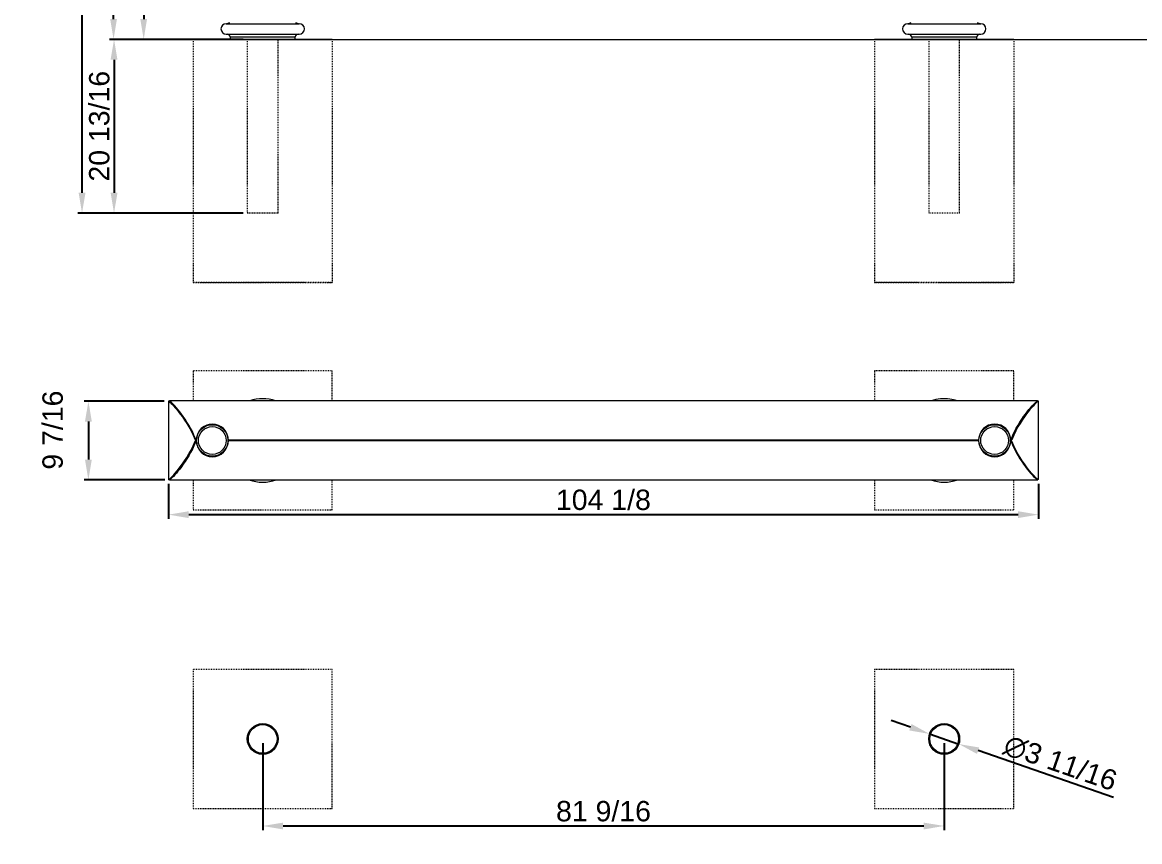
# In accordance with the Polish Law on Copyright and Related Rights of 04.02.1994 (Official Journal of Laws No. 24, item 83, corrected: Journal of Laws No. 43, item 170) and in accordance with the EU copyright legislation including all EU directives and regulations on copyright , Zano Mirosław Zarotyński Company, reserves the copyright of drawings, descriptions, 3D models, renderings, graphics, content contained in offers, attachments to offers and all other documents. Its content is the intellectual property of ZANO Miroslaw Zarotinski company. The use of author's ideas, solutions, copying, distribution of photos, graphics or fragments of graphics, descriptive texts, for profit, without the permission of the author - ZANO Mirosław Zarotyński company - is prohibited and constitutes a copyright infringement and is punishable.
# Model space of a CAD drawing. Header units: inches. Extents: x -21 to 276, y -3 to 201.
# Drawn here: x -20.8 to 112.9, y -2.8 to 95.3 of the extents above; entities that cross this region are included whole.
import ezdxf

# ---------------------------------------------------------------- set-up
doc = ezdxf.new("R2010")
doc.units = ezdxf.units.IN
doc.linetypes.add('HIDDEN', pattern=[1.905, 1.27, -0.635])
for name, color, linetype, lineweight in [('ZANO_R', 7, 'Continuous', 0), ('ZANO_R_przerywana', 250, 'HIDDEN', 0), ('ZANO_W', 1, 'Continuous', 0)]:
    doc.layers.add(name, color=color, linetype=linetype, lineweight=lineweight)
doc.styles.get("Standard").update_dxf_attribs({"font": 'arial.ttf'})
doc.dimstyles.new('amerykanie', dxfattribs={"dimtxt": 50, "dimasz": 50, "dimexe": 0.5, "dimexo": 0.5, "dimgap": 1, "dimtad": 1, "dimdec": 0, "dimzin": 0, "dimlunit": 5, "dimtxsty": 'Standard', "dimcen": 0.09, "dimclrd": 1, "dimclre": 1, "dimclrt": 1, "dimazin": 0, "dimtfac": 1, "dimtdec": 0, "dimtmove": 0, "dimatfit": 3, "dimfxl": 1, "dimtzin": 0, "dimarcsym": 1})

# ---------------------------------------------------------------- blocks, each defined once
blk = doc.blocks.new('*D369')
at = {"layer": 'ZANO_W', "color": 1, "lineweight": -2}
for p, q in [((-0.44, 114.49), (-6.8, 114.49)), ((-6.3, 112.05), (-6.3, 95.7)), ((3.55, 93.26), (-6.8, 93.26))]:
    blk.add_line(p, q, dxfattribs=at)
at = {"layer": 'ZANO_W', "color": 1}
for points in [[(-5.9, 112.05), (-6.71, 112.05), (-6.3, 114.49)], [(-6.71, 95.7), (-5.9, 95.7), (-6.3, 93.26)]]:
    blk.add_solid(points, dxfattribs=at)
at = {"layer": 'ZANO_W', "color": 1, "insert": (-8.06, 103.87), "char_height": 2.438, "attachment_point": 5, "rotation": 90}
blk.add_mtext('21 1/4', dxfattribs=at)
blk = doc.blocks.new('*D370')
at = {"layer": 'ZANO_W', "color": 1, "lineweight": -2}
for p, q in [((5.59, 93.26), (-10.35, 93.26)), ((-9.85, 90.83), (-9.85, 74.89)), ((5.59, 72.45), (-10.35, 72.45))]:
    blk.add_line(p, q, dxfattribs=at)
at = {"layer": 'ZANO_W', "color": 1}
for points in [[(-9.44, 90.83), (-10.26, 90.83), (-9.85, 93.26)], [(-10.26, 74.89), (-9.44, 74.89), (-9.85, 72.45)]]:
    blk.add_solid(points, dxfattribs=at)
at = {"layer": 'ZANO_W', "color": 1, "insert": (-11.61, 82.86), "char_height": 2.438, "attachment_point": 5, "rotation": 90}
blk.add_mtext('20 13/16', dxfattribs=at)
blk = doc.blocks.new('*D371')
at = {"layer": 'ZANO_W', "color": 1, "lineweight": -2}
for p, q in [((1.37, 201.2), (-10.41, 201.2)), ((-9.91, 95.7), (-9.91, 198.76)), ((3.55, 93.26), (-10.41, 93.26))]:
    blk.add_line(p, q, dxfattribs=at)
at = {"layer": 'ZANO_W', "color": 1}
for points in [[(-9.5, 198.76), (-10.31, 198.76), (-9.91, 201.2)], [(-10.31, 95.7), (-9.5, 95.7), (-9.91, 93.26)]]:
    blk.add_solid(points, dxfattribs=at)
at = {"layer": 'ZANO_W', "color": 1, "insert": (-11.67, 147.23), "char_height": 2.438, "attachment_point": 5, "rotation": 90}
blk.add_mtext('107 15/16', dxfattribs=at)
blk = doc.blocks.new('*D372')
at = {"layer": 'ZANO_W', "color": 1, "lineweight": -2}
for p, q in [((1.35, 201.2), (-14.18, 201.2)), ((-13.68, 74.89), (-13.68, 198.76)), ((5.59, 72.45), (-14.18, 72.45))]:
    blk.add_line(p, q, dxfattribs=at)
at = {"layer": 'ZANO_W', "color": 1}
for points in [[(-13.27, 198.76), (-14.09, 198.76), (-13.68, 201.2)], [(-14.09, 74.89), (-13.27, 74.89), (-13.68, 72.45)]]:
    blk.add_solid(points, dxfattribs=at)
at = {"layer": 'ZANO_W', "color": 1, "insert": (-15.44, 136.82), "char_height": 2.438, "attachment_point": 5, "rotation": 90}
blk.add_mtext('128 3/4', dxfattribs=at)
blk = doc.blocks.new('*D374')
at = {"layer": 'ZANO_W', "color": 1, "lineweight": -2}
for p, q in [((-3.84, 49.93), (-13.42, 49.93)), ((-12.92, 47.49), (-12.92, 42.94)), ((-3.78, 40.5), (-13.42, 40.5))]:
    blk.add_line(p, q, dxfattribs=at)
at = {"layer": 'ZANO_W', "color": 1}
for points in [[(-12.51, 47.49), (-13.33, 47.49), (-12.92, 49.93)], [(-13.33, 42.94), (-12.51, 42.94), (-12.92, 40.5)]]:
    blk.add_solid(points, dxfattribs=at)
at = {"layer": 'ZANO_W', "color": 1, "insert": (-17.19, 46.47), "char_height": 2.438, "attachment_point": 5, "rotation": 90}
blk.add_mtext('9 7/16', dxfattribs=at)
blk = doc.blocks.new('*D375')
at = {"layer": 'ZANO_W', "color": 1, "lineweight": -2}
for p, q in [((-3.34, 40.05), (-3.34, 35.85)), ((100.79, 40.05), (100.79, 35.85)), ((-0.9, 36.35), (98.35, 36.35))]:
    blk.add_line(p, q, dxfattribs=at)
at = {"layer": 'ZANO_W', "color": 1}
for points in [[(-0.9, 36.76), (-0.9, 35.94), (-3.34, 36.35)], [(98.35, 35.94), (98.35, 36.76), (100.79, 36.35)]]:
    blk.add_solid(points, dxfattribs=at)
at = {"layer": 'ZANO_W', "color": 1, "insert": (48.72, 38.11), "char_height": 2.438, "attachment_point": 5}
blk.add_mtext('104 1/8', dxfattribs=at)
blk = doc.blocks.new('*D376')
at = {"layer": 'ZANO_W', "color": 1, "lineweight": -2}
for p, q in [((85.46, 10.89), (83.15, 11.69)), ((87.76, 10.09), (91.26, 8.88)), ((109.77, 2.48), (93.56, 8.09))]:
    blk.add_line(p, q, dxfattribs=at)
at = {"layer": 'ZANO_W', "color": 1}
for points in [[(85.32, 10.51), (85.59, 11.28), (87.76, 10.09)], [(93.69, 8.47), (93.43, 7.7), (91.26, 8.88)]]:
    blk.add_solid(points, dxfattribs=at)
at = {"layer": 'ZANO_W', "color": 1, "insert": (103.41, 6.59), "char_height": 2.438, "attachment_point": 5, "rotation": 340.9046}
blk.add_mtext('∅3 11/16', dxfattribs=at)
blk = doc.blocks.new('*D377')
at = {"layer": 'ZANO_W', "color": 1, "lineweight": -2}
for p, q in [((7.94, 8.99), (7.94, -1.43)), ((89.51, 8.99), (89.51, -1.43)), ((10.38, -0.93), (87.07, -0.93))]:
    blk.add_line(p, q, dxfattribs=at)
at = {"layer": 'ZANO_W', "color": 1}
for points in [[(10.38, -0.53), (10.38, -1.34), (7.94, -0.93)], [(87.07, -1.34), (87.07, -0.53), (89.51, -0.93)]]:
    blk.add_solid(points, dxfattribs=at)
at = {"layer": 'ZANO_W', "color": 1, "insert": (48.73, 0.83), "char_height": 2.438, "attachment_point": 5}
blk.add_mtext('81 9/16', dxfattribs=at)

msp = doc.modelspace()

# ---------------------------------------------------------------- linework, layer by layer
at = {"layer": 'ZANO_R'}
for p, q in [((3.57172, 95.13565), (12.31111, 95.13565)), ((85.13939, 95.13565), (93.87878, 95.13565)), ((3.57172, 93.88717), (12.31111, 93.88717)), ((85.13939, 93.88717), (93.87878, 93.88717)), ((-7.26753, 93.26293), (146.66066, 93.26293)), ((-0.38182, 93.26292), (16.26464, 93.26292)), ((16.26464, 93.26292), (-0.38182, 93.26292)), ((4.0503, 93.57504), (4.0503, 93.26292)), ((4.0503, 93.57504), (11.83252, 93.57504)), ((6.09157, 93.26292), (9.79125, 93.26292)), ((11.83252, 93.26292), (11.83252, 93.57504)), ((81.18585, 93.26292), (97.83232, 93.26292)), ((97.83232, 93.26292), (81.18585, 93.26292)), ((85.61797, 93.57504), (85.61797, 93.26292)), ((85.61797, 93.57504), (93.40019, 93.57504)), ((87.65924, 93.26292), (91.35892, 93.26292)), ((93.40019, 93.26292), (93.40019, 93.57504)), ((-3.33981, 49.74234), (-3.33981, 40.73763)), ((-3.33874, 49.93168), (-3.33874, 49.7389)), ((-3.33874, 49.93168), (-3.27969, 49.93168)), ((-3.28153, 49.97986), (-3.28153, 49.93168)), ((-3.28153, 49.97986), (-3.22325, 49.97986)), ((100.67097, 49.97993), (-3.22422, 49.97993)), ((100.67001, 49.97986), (100.72828, 49.97986)), ((100.78549, 49.93185), (100.72645, 49.93185)), ((100.72828, 49.97986), (100.72828, 49.93185)), ((100.78549, 49.73907), (100.78549, 49.93185)), ((100.78656, 40.7378), (100.78656, 49.74251)), ((-2.52602, 49.22736), (-2.50468, 49.22736)), ((-2.48873, 49.18723), (-2.46945, 49.18723)), ((99.9162, 49.18723), (99.93533, 49.18723)), ((99.95144, 49.22736), (99.97278, 49.22736)), ((2.41629, 47.08023), (2.31151, 47.08023)), ((95.13524, 47.08023), (95.02875, 47.08023)), ((-0.38182, 46.06348), (-0.38182, 45.96782)), ((97.83232, 45.9761), (97.83232, 46.0713)), ((-0.38182, 44.51215), (-0.38182, 44.41648)), ((-0.14684, 45.32261), (-0.10297, 45.32261)), ((-0.14684, 45.15736), (-0.10297, 45.15736)), ((-0.0988, 45.2897), (-0.0988, 45.19027)), ((-0.0988, 45.2897), (-0.05521, 45.2897)), ((-0.0988, 45.19027), (-0.05521, 45.19027)), ((-0.05751, 45.33523), (-0.05751, 45.31382)), ((-0.05751, 45.14474), (-0.05751, 45.16615)), ((-0.05521, 45.2897), (-0.05521, 45.19027)), ((-0.00914, 45.23998), (-0.00914, 45.30241)), ((-0.00914, 45.23998), (-0.00914, 45.17756)), ((0.00214, 45.43858), (-0.00772, 45.31382)), ((-0.00772, 45.31382), (-0.00772, 45.33523)), ((-0.00772, 45.16615), (-0.00772, 45.14474)), ((3.81812, 45.31382), (3.81812, 45.33523)), ((3.81812, 45.16615), (3.81812, 45.14474)), ((3.81954, 45.23998), (3.81954, 45.30241)), ((3.81954, 45.30241), (93.62721, 45.30241)), ((3.81954, 45.23998), (93.62721, 45.23998)), ((3.81954, 45.23998), (3.81954, 45.17756)), ((93.62721, 45.17756), (3.81954, 45.17756)), ((93.62721, 45.23998), (93.62721, 45.30241)), ((93.62721, 45.23998), (93.62721, 45.17756)), ((93.62864, 45.31382), (93.62864, 45.33523)), ((93.62864, 45.16615), (93.62864, 45.14474)), ((97.44461, 45.04139), (97.45448, 45.16615)), ((97.45448, 45.31382), (97.45448, 45.33523)), ((97.45448, 45.16615), (97.45448, 45.14474)), ((97.45589, 45.23998), (97.45589, 45.30241)), ((97.45589, 45.23998), (97.45589, 45.17756)), ((97.54555, 45.28987), (97.50196, 45.28987)), ((97.50196, 45.19044), (97.50196, 45.28987)), ((97.54555, 45.19044), (97.50196, 45.19044)), ((97.50426, 45.33523), (97.50426, 45.31382)), ((97.50426, 45.14474), (97.50426, 45.16615)), ((97.54555, 45.19044), (97.54555, 45.28987)), ((97.59359, 45.32278), (97.54973, 45.32278)), ((97.59359, 45.15753), (97.54973, 45.15753)), ((97.83232, 44.40867), (97.83232, 44.50421)), ((2.31151, 43.38056), (2.35358, 43.38056)), ((95.09566, 43.38056), (95.13524, 43.38056)), ((-3.33874, 40.74107), (-3.33874, 40.54829)), ((-3.33874, 40.54829), (-3.27969, 40.54829)), ((-3.28153, 40.50011), (-3.28153, 40.54829)), ((-3.22325, 40.50011), (-3.28153, 40.50011)), ((-3.22422, 40.50004), (100.67097, 40.50004)), ((-2.50468, 41.25261), (-2.52602, 41.25261)), ((-2.46945, 41.29274), (-2.48873, 41.29274)), ((99.93563, 41.29274), (99.9162, 41.29274)), ((99.97278, 41.25261), (99.95144, 41.25261)), ((100.72828, 40.50011), (100.67001, 40.50011)), ((100.78549, 40.54846), (100.72644, 40.54846)), ((100.72828, 40.50011), (100.72828, 40.54846)), ((100.78549, 40.54846), (100.78549, 40.74124))]:
    msp.add_line(p, q, dxfattribs=at)
at = {"layer": 'ZANO_R', "flags": 128}
for points in [[(-3.33874, 49.93168), (-3.32069, 49.92435), (-3.23459, 49.8737), (-3.12684, 49.78953), (-2.99908, 49.6734), (-2.85338, 49.52732), (-2.69121, 49.35279), (-2.51449, 49.15147), (-2.32522, 48.92503), (-2.12504, 48.67445), (-1.9164, 48.40147), (-1.66357, 48.05455), (-1.40455, 47.67862), (-1.14407, 47.27532), (-0.88686, 46.84629), (-0.63762, 46.39317), (-0.38188, 45.87462), (-0.26098, 45.60231), (-0.14684, 45.32261)], [(-0.05751, 45.33523), (-0.09997, 45.44646), (-0.28166, 45.88035), (-0.4786, 46.29559), (-0.68759, 46.69376), (-0.9032, 47.07132), (-1.12319, 47.42995), (-1.34473, 47.76938), (-1.5653, 48.08916), (-1.78252, 48.38863), (-1.99414, 48.6669), (-2.19875, 48.92379), (-2.39268, 49.15605), (-2.57537, 49.36403), (-2.74623, 49.54743), (-2.90114, 49.7019), (-3.01912, 49.80916), (-3.12199, 49.89177), (-3.21046, 49.94966), (-3.28153, 49.97986)], [(-3.01173, 49.73965), (-2.93761, 49.67183), (-2.79088, 49.52374), (-2.62795, 49.34712), (-2.44212, 49.1337), (-2.24201, 48.89182), (-2.0305, 48.62359), (-1.81046, 48.33111), (-1.58477, 48.0165), (-1.29182, 47.58424), (-0.99747, 47.11638), (-0.70926, 46.61509), (-0.43473, 46.08253), (-0.26275, 45.7097), (-0.10297, 45.32261)], [(-0.05751, 45.31382), (-0.09988, 45.42385), (-0.28114, 45.85297), (-0.47754, 46.26362), (-0.68592, 46.65736), (-0.90445, 47.03668), (-1.12825, 47.39797), (-1.44096, 47.86682), (-1.59713, 48.08786), (-1.75171, 48.29905), (-1.90667, 48.50364), (-2.0583, 48.69721), (-2.20637, 48.87997), (-2.3494, 49.05053), (-2.55527, 49.28495), (-2.74493, 49.48752), (-2.91745, 49.65727), (-3.01173, 49.73965)], [(97.50426, 45.33523), (97.54672, 45.44646), (97.72841, 45.88035), (97.92576, 46.29645), (98.13434, 46.69376), (98.34996, 47.07133), (98.56994, 47.42995), (98.79148, 47.76938), (99.01205, 48.08916), (99.22928, 48.38863), (99.4409, 48.6669), (99.64476, 48.92288), (99.83914, 49.15572), (100.02147, 49.36331), (100.18933, 49.54365), (100.34115, 49.69546), (100.47503, 49.81699), (100.58925, 49.90654), (100.66589, 49.95435), (100.72828, 49.97986)], [(97.50426, 45.31382), (97.54663, 45.42385), (97.72789, 45.85297), (97.9243, 46.26362), (98.13267, 46.65736), (98.3512, 47.03669), (98.575, 47.39798), (98.88772, 47.86682), (99.04388, 48.08786), (99.19847, 48.29905), (99.35342, 48.50364), (99.50505, 48.69721), (99.65312, 48.87997), (99.79615, 49.05054), (100.00203, 49.28495), (100.19168, 49.48752), (100.36107, 49.65434), (100.45863, 49.73995)], [(100.45863, 49.73995), (100.38436, 49.672), (100.23764, 49.52391), (100.0747, 49.34729), (99.88887, 49.13388), (99.68877, 48.89199), (99.47725, 48.62376), (99.25722, 48.33128), (99.03152, 48.01667), (98.73858, 47.58441), (98.44422, 47.11655), (98.15602, 46.61526), (97.88148, 46.0827), (97.7095, 45.70987), (97.54973, 45.32278)], [(100.78549, 49.93185), (100.76744, 49.92452), (100.68134, 49.87387), (100.57359, 49.7897), (100.44583, 49.67357), (100.30013, 49.52749), (100.13797, 49.35296), (99.96125, 49.15164), (99.77197, 48.9252), (99.57179, 48.67462), (99.36315, 48.40164), (99.11033, 48.05472), (98.8513, 47.67879), (98.59083, 47.27549), (98.33361, 46.84646), (98.08438, 46.39334), (97.82863, 45.87479), (97.70774, 45.60249), (97.59359, 45.32278)], [(-3.33874, 40.54829), (-3.32069, 40.55562), (-3.23459, 40.60627), (-3.12684, 40.69044), (-2.99908, 40.80657), (-2.85338, 40.95265), (-2.69121, 41.12718), (-2.51449, 41.3285), (-2.32522, 41.55493), (-2.12504, 41.80552), (-1.9164, 42.0785), (-1.66357, 42.42542), (-1.40455, 42.80135), (-1.14407, 43.20465), (-0.88686, 43.63368), (-0.63762, 44.0868), (-0.38188, 44.60535), (-0.26098, 44.87765), (-0.14684, 45.15736)], [(-0.05751, 45.14474), (-0.09997, 45.0335), (-0.28166, 44.59962), (-0.47901, 44.18351), (-0.68759, 43.78621), (-0.9032, 43.40864), (-1.12319, 43.05001), (-1.34473, 42.71059), (-1.5653, 42.39081), (-1.78252, 42.09134), (-1.99415, 41.81306), (-2.19801, 41.55709), (-2.39238, 41.32425), (-2.57472, 41.11666), (-2.74258, 40.93632), (-2.8944, 40.78451), (-3.02827, 40.66298), (-3.1425, 40.57342), (-3.21914, 40.52561), (-3.28153, 40.50011)], [(-0.05751, 45.16615), (-0.09988, 45.05612), (-0.28114, 44.627), (-0.47754, 44.21635), (-0.68592, 43.82261), (-0.90445, 43.44328), (-1.12825, 43.08199), (-1.44096, 42.61314), (-1.59713, 42.3921), (-1.75171, 42.18091), (-1.90667, 41.97633), (-2.0583, 41.78276), (-2.20637, 41.59999), (-2.3494, 41.42943), (-2.55527, 41.19501), (-2.74493, 40.99244), (-2.91431, 40.82563), (-3.01643, 40.73602)], [(-3.01643, 40.73602), (-2.93761, 40.80814), (-2.79088, 40.95622), (-2.62795, 41.13285), (-2.44212, 41.34626), (-2.24201, 41.58814), (-2.0305, 41.85638), (-1.81046, 42.14886), (-1.58477, 42.46347), (-1.29182, 42.89573), (-0.99747, 43.36359), (-0.70926, 43.86488), (-0.43473, 44.39744), (-0.26275, 44.77027), (-0.10297, 45.15736)], [(-0.00914, 45.23998), (-0.02789, 45.24763), (-0.04425, 45.27003), (-0.05538, 45.30284), (-0.05751, 45.31382)], [(-0.00914, 45.23998), (-0.02789, 45.23233), (-0.04425, 45.20993), (-0.05538, 45.17712), (-0.05751, 45.16615)], [(97.45589, 45.23998), (97.47464, 45.24763), (97.49101, 45.27003), (97.50213, 45.30284), (97.50426, 45.31382)], [(97.45589, 45.23998), (97.47464, 45.23233), (97.49101, 45.20993), (97.50213, 45.17712), (97.50426, 45.16615)], [(97.50426, 45.16615), (97.54663, 45.05612), (97.72789, 44.627), (97.9243, 44.21635), (98.13267, 43.82261), (98.3512, 43.44328), (98.575, 43.08199), (98.88771, 42.61314), (99.04388, 42.39211), (99.19847, 42.18092), (99.35342, 41.97633), (99.50505, 41.78276), (99.65312, 41.6), (99.79615, 41.42943), (100.00203, 41.19501), (100.19169, 40.99244), (100.3642, 40.8227), (100.46263, 40.7367)], [(97.50426, 45.14474), (97.54672, 45.0335), (97.72841, 44.59962), (97.92535, 44.18437), (98.13434, 43.78621), (98.34995, 43.40864), (98.56994, 43.05002), (98.79148, 42.71059), (99.01205, 42.39081), (99.22928, 42.09134), (99.44089, 41.81307), (99.64551, 41.55618), (99.83943, 41.32391), (100.02213, 41.11593), (100.19298, 40.93254), (100.3479, 40.77807), (100.46587, 40.67081), (100.56874, 40.58819), (100.65721, 40.5303), (100.72828, 40.50011)], [(100.46263, 40.7367), (100.38436, 40.80831), (100.23764, 40.9564), (100.0747, 41.13302), (99.88887, 41.34643), (99.68877, 41.58832), (99.47725, 41.85655), (99.25722, 42.14903), (99.03152, 42.46364), (98.73858, 42.8959), (98.44422, 43.36376), (98.15602, 43.86505), (97.88148, 44.39761), (97.7095, 44.77044), (97.54973, 45.15753)], [(100.78549, 40.54846), (100.76744, 40.55579), (100.68134, 40.60644), (100.57359, 40.69061), (100.44583, 40.80674), (100.30013, 40.95282), (100.13797, 41.12735), (99.96125, 41.32867), (99.77197, 41.5551), (99.57179, 41.80569), (99.36315, 42.07867), (99.11033, 42.42559), (98.8513, 42.80152), (98.59083, 43.20482), (98.33361, 43.63385), (98.08438, 44.08697), (97.82863, 44.60552), (97.70774, 44.87782), (97.59359, 45.15753)]]:
    msp.add_lwpolyline(points, dxfattribs=at)
at = {"layer": 'ZANO_R'}
for centre, radius in [((1.90707, 45.2304), 1.89354), ((1.90707, 45.2304), 1.66465), ((95.53968, 45.2304), 1.89354), ((95.53968, 45.2304), 1.66465), ((7.94141, 9.48906), 1.84984), ((7.94141, 9.48906), 1.71667), ((89.50908, 9.48906), 1.84984), ((89.50908, 9.48906), 1.71667)]:
    msp.add_circle(centre, radius, dxfattribs=at)
for centre, radius, start, end in [((3.57172, 94.51141), 0.62424, 90, 270), ((3.47747, 96.02739), 0.8967, 276.0329127, 305.8838648), ((12.40535, 96.02739), 0.8967, 234.1161352, 263.9670873), ((12.31111, 94.51141), 0.62424, 270, 90), ((85.13939, 94.51141), 0.62424, 90, 270), ((85.04514, 96.02739), 0.8967, 276.0329127, 305.8838648), ((93.97302, 96.02739), 0.8967, 234.1161352, 263.9670873), ((93.87878, 94.51141), 0.62424, 270, 90), ((3.65641, 93.48515), 0.40402, 12.8564801, 84.2961886), ((12.22641, 93.48515), 0.40402, 95.7038114, 167.1435199), ((85.22408, 93.48515), 0.40402, 12.8564801, 84.2961886), ((93.79408, 93.48515), 0.40402, 95.7038114, 167.1435199), ((7.94141, 45.2304), 4.99394, 72.0005203, 107.9994797), ((89.50908, 45.2304), 4.99394, 82.2665211, 107.9994797), ((89.50908, 45.2304), 4.99394, 72.0005203, 82.2665211), ((1.9052, 45.27457), 1.91388, 1.8160834, 178.1839166), ((1.90536, 45.24003), 1.91418, 2.209203, 173.0008733), ((95.54156, 45.27506), 1.91387, 1.8015763, 178.1984237), ((95.54328, 45.24185), 1.91255, 2.1564919, 172.3917127), ((-0.10266, 45.33559), 0.04605, 196.3744183, 274.8033957), ((-0.10265, 45.14438), 0.04605, 85.1997503, 163.6264633), ((-0.05895, 45.33539), 0.04584, 196.1885171, 274.6870726), ((-0.05895, 45.14458), 0.04584, 85.3168674, 163.8115786), ((-0.00986, 45.3534), 0.051, 200.8808228, 270.8043153), ((-0.00986, 45.12656), 0.051, 89.1970447, 159.1137928), ((0.36947, 45.30241), 0.37861, 175.0278238, 180.0003529), ((1.90507, 45.23998), 1.91422, 177.7892602, 179.9998902), ((1.90643, 45.24001), 1.91558, 180.0008935, 182.2099561), ((0.37018, 45.17759), 0.37932, 180.0046964, 184.9675021), ((1.90348, 45.23811), 1.91255, 182.15643, 352.3917725), ((1.9052, 45.20491), 1.91386, 181.8015083, 358.1984917), ((3.44056, 45.3024), 0.37899, 0.0016779, 4.9692673), ((1.90547, 45.23999), 1.91407, 359.999829, 2.2106298), ((1.90604, 45.23997), 1.9135, 357.7890405, 0.0005007), ((3.44134, 45.17754), 0.3782, 355.0255577, 0.0031218), ((94.00495, 45.3024), 0.37775, 175.0150989, 179.9990295), ((95.59604, 45.23882), 1.96884, 177.8167984, 179.9660988), ((95.58127, 45.24086), 1.95406, 180.0257752, 182.1913277), ((94.00678, 45.17765), 0.37957, 180.013349, 184.972899), ((95.54139, 45.23994), 1.91418, 182.2092688, 353.0008079), ((95.54156, 45.2054), 1.91388, 181.8161462, 358.1838538), ((97.07522, 45.30239), 0.38068, 0.0029214, 4.9483694), ((95.59543, 45.24117), 1.86046, 359.9636004, 2.2381097), ((95.55904, 45.2395), 1.89686, 357.7837145, 0.0145754), ((97.08294, 45.17725), 0.37295, 355.0003553, 0.0479801), ((97.45661, 45.35341), 0.051, 269.1936477, 339.1171187), ((97.45661, 45.12656), 0.05101, 20.8882668, 90.804991), ((97.5057, 45.33557), 0.04585, 265.3221136, 343.8019491), ((97.5057, 45.14474), 0.04585, 16.1979536, 94.6739479), ((97.5494, 45.33578), 0.04607, 265.2063954, 343.6075148), ((97.5494, 45.14453), 0.04607, 16.3916038, 94.7904587), ((7.94141, 45.2304), 4.99394, 251.3017092, 288.6982908), ((89.50908, 45.2304), 4.99394, 251.3017092, 288.6982908)]:
    msp.add_arc(centre, radius, start, end, dxfattribs=at)
for centre, major_axis, ratio, start_param, end_param in [((-3.22745, 49.71615), (0.11224, -0.02726), 0.195162763, 3.050791348, 3.327113993), ((-3.19212, 49.86756), (-0.03382, 0.11212), 0.220698352, 6.18157697, 6.251846129), ((100.63887, 49.86756), (0.03382, 0.11212), 0.220698352, 0.031339179, 0.101608337), ((100.6742, 49.71632), (0.11224, 0.02726), 0.195162763, 6.097663968, 6.373986612), ((-3.22745, 40.76382), (0.11224, 0.02726), 0.195162763, 2.956071314, 3.232393959), ((-3.19212, 40.6124), (0.03382, 0.11212), 0.220698352, 3.172931832, 3.243200991), ((100.63887, 40.6124), (-0.03382, 0.11212), 0.220698352, 3.039984316, 3.110253475), ((100.6742, 40.76399), (0.11224, -0.02726), 0.195162763, 6.192384002, 6.468706646)]:
    msp.add_ellipse(centre, major_axis=major_axis, ratio=ratio, start_param=start_param, end_param=end_param, dxfattribs=at)
at = {"layer": 'ZANO_R_przerywana', "ltscale": 0.05}
for p, q in [((-0.38182, 93.26292), (-0.38182, 64.13161)), ((-0.38182, 93.26292), (-0.38182, 64.13161)), ((6.09157, 93.26292), (6.09157, 72.45484)), ((9.79125, 72.45484), (9.79125, 93.26292)), ((16.26464, 93.26292), (16.26464, 64.13161)), ((16.26464, 93.26292), (16.26464, 64.13161)), ((81.18585, 93.26292), (81.18585, 64.13161)), ((81.18585, 93.26292), (81.18585, 64.13161)), ((87.65924, 93.26292), (87.65924, 72.45484)), ((91.35892, 72.45484), (91.35892, 93.26292)), ((97.83232, 93.26292), (97.83232, 64.13161)), ((97.83232, 93.26292), (97.83232, 64.13161)), ((9.79125, 72.45484), (6.09157, 72.45484)), ((91.35892, 72.45484), (87.65924, 72.45484)), ((-0.38182, 64.13161), (16.26464, 64.13161)), ((16.26464, 64.13161), (-0.38182, 64.13161)), ((81.18585, 64.13161), (97.83232, 64.13161)), ((97.83232, 64.13161), (81.18585, 64.13161)), ((16.26464, 53.55363), (-0.38182, 53.55363)), ((-0.38182, 53.55363), (-0.38182, 49.97993)), ((16.26464, 49.97993), (16.26464, 53.55363)), ((97.83232, 53.55363), (81.18585, 53.55363)), ((81.18585, 53.55363), (81.18585, 49.97993)), ((97.83232, 49.97993), (97.83232, 53.55363)), ((-0.38182, 40.50004), (-0.38182, 36.90716)), ((16.26464, 36.90716), (16.26464, 40.50004)), ((81.18585, 40.50004), (81.18585, 36.90716)), ((97.83232, 36.90716), (97.83232, 40.50004)), ((-0.38182, 36.90716), (16.26464, 36.90716)), ((81.18585, 36.90716), (97.83232, 36.90716)), ((16.26464, 17.81229), (-0.38182, 17.81229)), ((-0.38182, 17.81229), (-0.38182, 1.16583)), ((16.26464, 1.16583), (16.26464, 17.81229)), ((97.83232, 17.81229), (81.18585, 17.81229)), ((81.18585, 17.81229), (81.18585, 1.16583)), ((97.83232, 1.16583), (97.83232, 17.81229)), ((-0.38182, 1.16583), (16.26464, 1.16583)), ((81.18585, 1.16583), (97.83232, 1.16583))]:
    msp.add_line(p, q, dxfattribs=at)

# ---------------------------------------------------------------- dimensions: what is measured, and where the dimension line sits
at = {"layer": 'ZANO_W'}
for base, p1, p2, picture, middle in [((-13.67946, 201.19504), (6.09157, 72.45484), (1.85228, 201.19504), '*D372', (-15.44061, 136.82494)), ((-9.90748, 201.19561), (4.0503, 93.26292), (1.8735, 201.19561), '*D371', (-11.66779, 147.22927)), ((-6.30307, 93.26292), (0.05723, 114.48508), (4.0503, 93.26292), '*D369', (-8.06338, 103.874)), ((-9.85114, 72.45484), (6.09157, 93.26292), (6.09157, 72.45484), '*D370', (-11.61229, 82.85888)), ((-12.9192, 40.50011), (-3.33874, 49.93168), (-3.28153, 40.50011), '*D374', (-17.18983, 46.46899))]:
    dim = msp.add_linear_dim(base=base, p1=p1, p2=p2, angle=90, dimstyle='amerykanie', override={"dimtxt": 2.4375, "dimasz": 2.4375, "dimgap": 0.5, "dimdec": 4, "dimaunit": 1, "dimadec": 1, "dimtdec": 4, "dimtmove": 1, "dimfrac": 2}, dxfattribs=at)
    dim.commit()
    dim.dimension.update_dxf_attribs({"geometry": picture, "text_midpoint": middle})
for base, p1, p2, picture, middle in [((100.78549, 36.3496), (-3.33874, 40.54829), (100.78549, 40.54846), '*D375', (48.72338, 38.10992)), ((89.50908, -0.93413), (7.94141, 9.48906), (89.50908, 9.48906), '*D377', (48.72525, 0.82619))]:
    dim = msp.add_linear_dim(base=base, p1=p1, p2=p2, dimstyle='amerykanie', override={"dimtxt": 2.4375, "dimasz": 2.4375, "dimgap": 0.5, "dimdec": 4, "dimaunit": 1, "dimadec": 1, "dimtdec": 4, "dimtmove": 1, "dimfrac": 2}, dxfattribs=at)
    dim.commit()
    dim.dimension.update_dxf_attribs({"geometry": picture, "text_midpoint": middle})
dim = msp.add_diameter_dim_2p(p1=(87.76103, 10.09422), p2=(91.25713, 8.8839), dimstyle='amerykanie', override={"dimtxt": 2.4375, "dimasz": 2.4375, "dimgap": 0.5, "dimdec": 4, "dimaunit": 1, "dimadec": 1, "dimtdec": 4, "dimtmove": 1, "dimfrac": 2}, dxfattribs=at)
dim.commit()
dim.dimension.update_dxf_attribs({"geometry": '*D376', "text_midpoint": (103.40979, 6.59499)})

doc.saveas('drawing.dxf')
